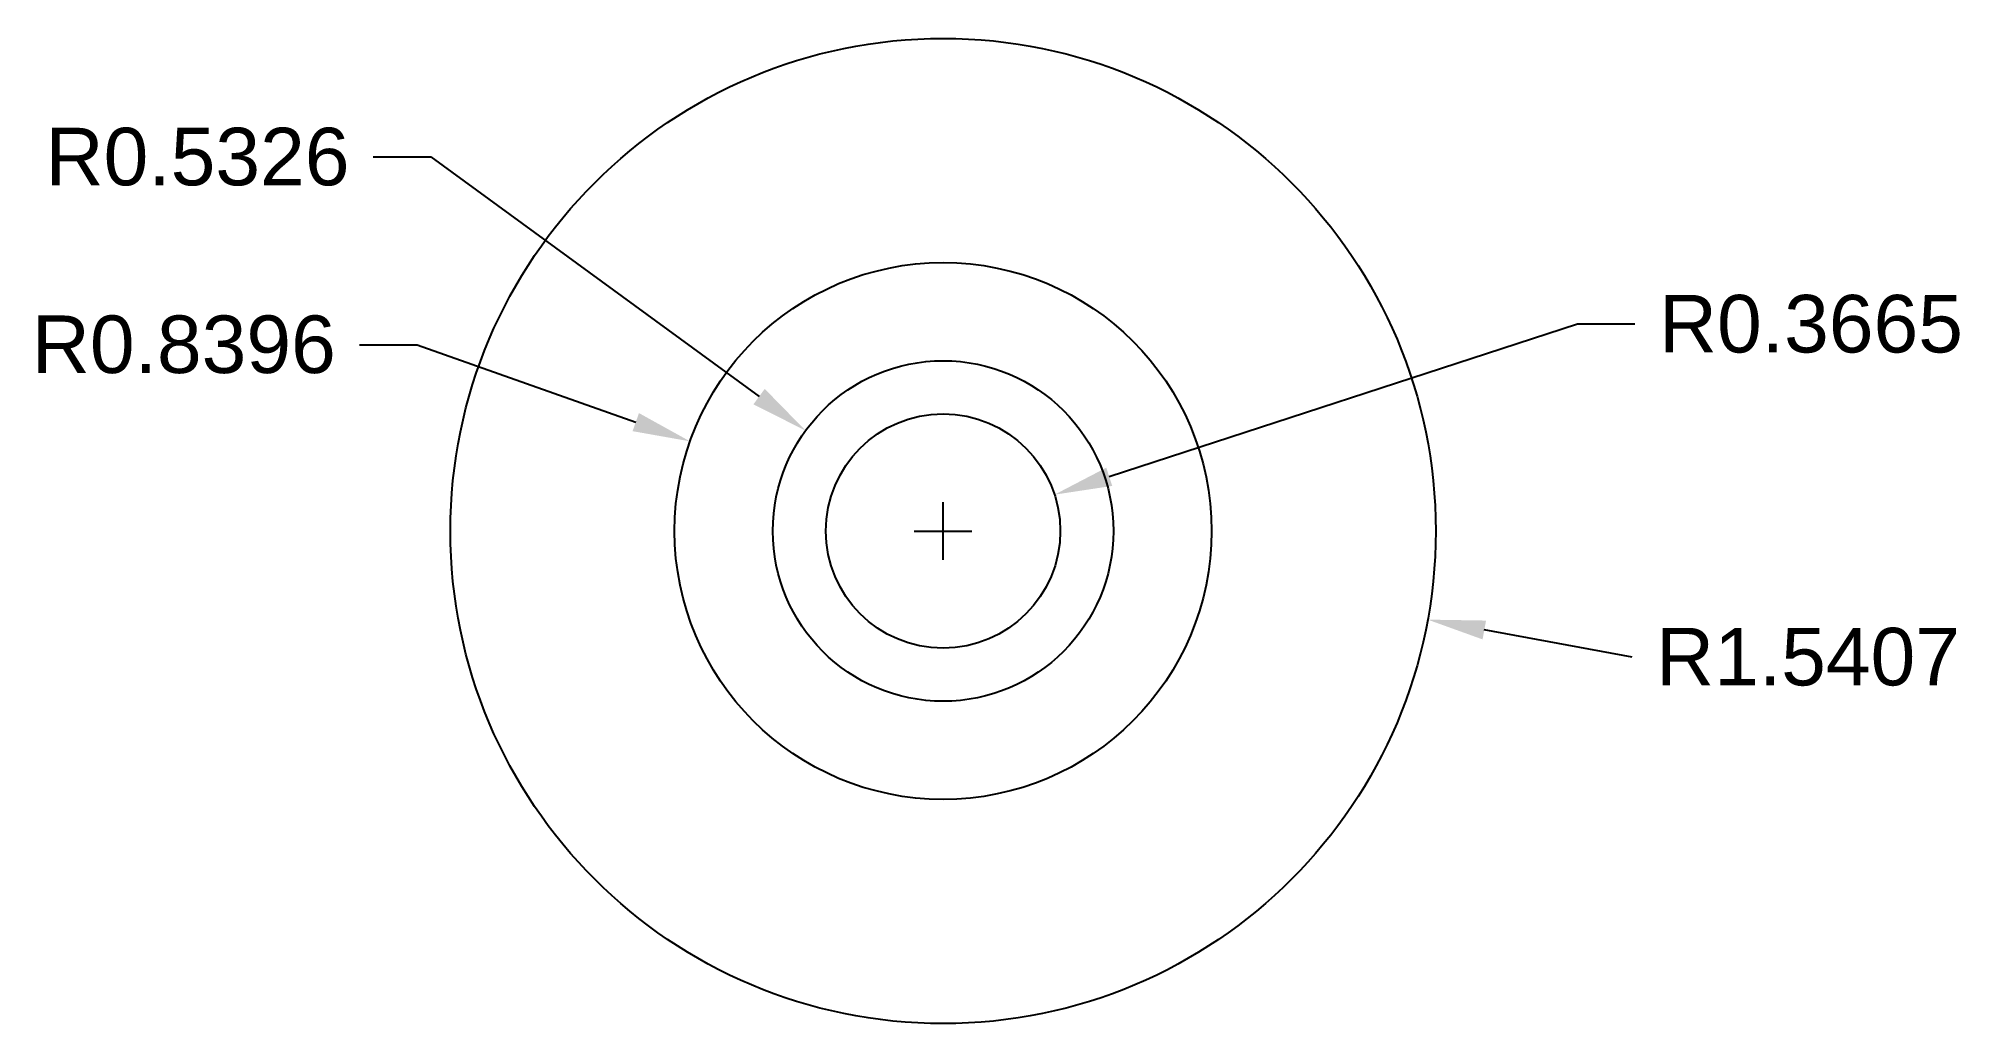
# Model space of a CAD drawing. Header units: metres. Extents: x 12.67 to 18.68, y 16.45 to 19.53.
import ezdxf

# ---------------------------------------------------------------- set-up
doc = ezdxf.new("R2010")
doc.units = ezdxf.units.M
doc.header["$MEASUREMENT"] = 0
doc.layers.add('Balustrazi', color=254, linetype='Continuous')
doc.layers.add('dim', color=30, linetype='Continuous')
doc.styles.get("Standard").update_dxf_attribs({"font": 'arial.ttf'})
doc.dimstyles.get("Standard").update_dxf_attribs({"dimtxt": 0.18, "dimasz": 0.18, "dimexe": 0.18, "dimexo": 0.0625, "dimgap": 0.09, "dimtad": 0, "dimtih": 1, "dimtoh": 1, "dimdec": 4, "dimzin": 0, "dimdsep": 46, "dimtxsty": 'Standard', "dimcen": 0.09, "dimadec": 0, "dimazin": 0, "dimtfac": 1, "dimtdec": 4, "dimtofl": 0, "dimtmove": 0, "dimatfit": 3, "dimfxl": 1, "dimtolj": 1, "dimtzin": 0, "dimarcsym": 0})

# ---------------------------------------------------------------- blocks, each defined once
blk = doc.blocks.new('*D2')
at = {"layer": 'Defpoints', "color": 0, "transparency": 16777216}
for p in [(15.8506, 18.1043), (15.5021, 17.9906)]:
    blk.add_point(p, dxfattribs=at)
at = {"layer": 'dim', "color": 0, "lineweight": -2, "transparency": 16777216}
for p, q in [((17.4858, 18.6377), (16.0217, 18.1601)), ((17.6658, 18.6377), (17.4858, 18.6377)), ((15.5021, 17.9006), (15.5021, 18.0806)), ((15.4121, 17.9906), (15.5921, 17.9906))]:
    blk.add_line(p, q, dxfattribs=at)
at = {"layer": 'dim', "color": 0, "transparency": 16777216}
blk.add_solid([(16.0124, 18.1886), (16.031, 18.1316), (15.8506, 18.1043)], dxfattribs=at)
at = {"layer": 'dim', "color": 0, "transparency": 16777216, "insert": (18.2162, 18.6377), "char_height": 0.18, "attachment_point": 5}
blk.add_mtext('\\A1;R0.3665', dxfattribs=at)
blk = doc.blocks.new('*D3')
at = {"layer": 'Defpoints', "color": 0, "transparency": 16777216}
for p in [(15.072, 18.3047), (15.5021, 17.9906)]:
    blk.add_point(p, dxfattribs=at)
at = {"layer": 'dim', "color": 0, "lineweight": -2, "transparency": 16777216}
for p, q in [((13.7202, 19.1605), (13.9002, 19.1605)), ((13.9002, 19.1605), (14.9266, 18.4109)), ((15.5021, 17.9006), (15.5021, 18.0806)), ((15.4121, 17.9906), (15.5921, 17.9906))]:
    blk.add_line(p, q, dxfattribs=at)
at = {"layer": 'dim', "color": 0, "transparency": 16777216}
blk.add_solid([(14.9443, 18.4351), (14.9089, 18.3867), (15.072, 18.3047)], dxfattribs=at)
at = {"layer": 'dim', "color": 0, "transparency": 16777216, "insert": (13.1705, 19.1605), "char_height": 0.18, "attachment_point": 5}
blk.add_mtext('\\A1;R0.5326', dxfattribs=at)
blk = doc.blocks.new('*D4')
at = {"layer": 'Defpoints', "color": 0, "transparency": 16777216}
for p in [(14.7107, 18.271), (15.5021, 17.9906)]:
    blk.add_point(p, dxfattribs=at)
at = {"layer": 'dim', "color": 0, "lineweight": -2, "transparency": 16777216}
for p, q in [((13.6773, 18.5734), (13.8573, 18.5734)), ((13.8573, 18.5734), (14.541, 18.3312)), ((15.5021, 17.9006), (15.5021, 18.0806)), ((15.4121, 17.9906), (15.5921, 17.9906))]:
    blk.add_line(p, q, dxfattribs=at)
at = {"layer": 'dim', "color": 0, "transparency": 16777216}
blk.add_solid([(14.551, 18.3594), (14.531, 18.3029), (14.7107, 18.271)], dxfattribs=at)
at = {"layer": 'dim', "color": 0, "transparency": 16777216, "insert": (13.1276, 18.5734), "char_height": 0.18, "attachment_point": 5}
blk.add_mtext('\\A1;R0.8396', dxfattribs=at)
blk = doc.blocks.new('*D5')
at = {"layer": 'Defpoints', "color": 0, "transparency": 16777216}
for p in [(15.5021, 17.9906), (17.0177, 17.7134)]:
    blk.add_point(p, dxfattribs=at)
at = {"layer": 'dim', "color": 0, "lineweight": -2, "transparency": 16777216}
for p, q in [((15.5021, 17.9006), (15.5021, 18.0806)), ((15.4121, 17.9906), (15.5921, 17.9906)), ((17.6574, 17.5964), (17.1947, 17.681))]:
    blk.add_line(p, q, dxfattribs=at)
at = {"layer": 'dim', "color": 0, "transparency": 16777216}
blk.add_solid([(17.2001, 17.7105), (17.1893, 17.6515), (17.0177, 17.7134)], dxfattribs=at)
at = {"layer": 'dim', "color": 0, "transparency": 16777216, "insert": (18.2071, 17.5964), "char_height": 0.18, "attachment_point": 5}
blk.add_mtext('\\A1;R1.5407', dxfattribs=at)

msp = doc.modelspace()

# ---------------------------------------------------------------- linework, layer by layer
at = {"layer": 'Balustrazi'}
for radius in [1.54069, 0.83965, 0.53259, 0.36653]:
    msp.add_circle((15.50212, 17.99062), radius, dxfattribs=at)

# ---------------------------------------------------------------- dimensions: what is measured, and where the dimension line sits
at = {"layer": 'dim'}
for center, mpoint, picture, middle in [((15.50212, 17.99062), (15.07201, 18.30473), '*D3', (13.17046, 19.16053)), ((15.50212, 17.99062), (15.85058, 18.10429), '*D2', (18.21624, 18.63771)), ((15.502116, 17.990622), (14.71068, 18.271047), '*D4', (13.127565, 18.573432)), ((15.50212, 17.99062), (17.01766, 17.71339), '*D5', (17.65736, 17.59637))]:
    dim = msp.add_radius_dim(center=center, mpoint=mpoint, dimstyle='Standard', dxfattribs=at)
    dim.commit()
    dim.dimension.update_dxf_attribs({"geometry": picture, "text_midpoint": middle, "dimtype": 164})

doc.saveas('drawing.dxf')
